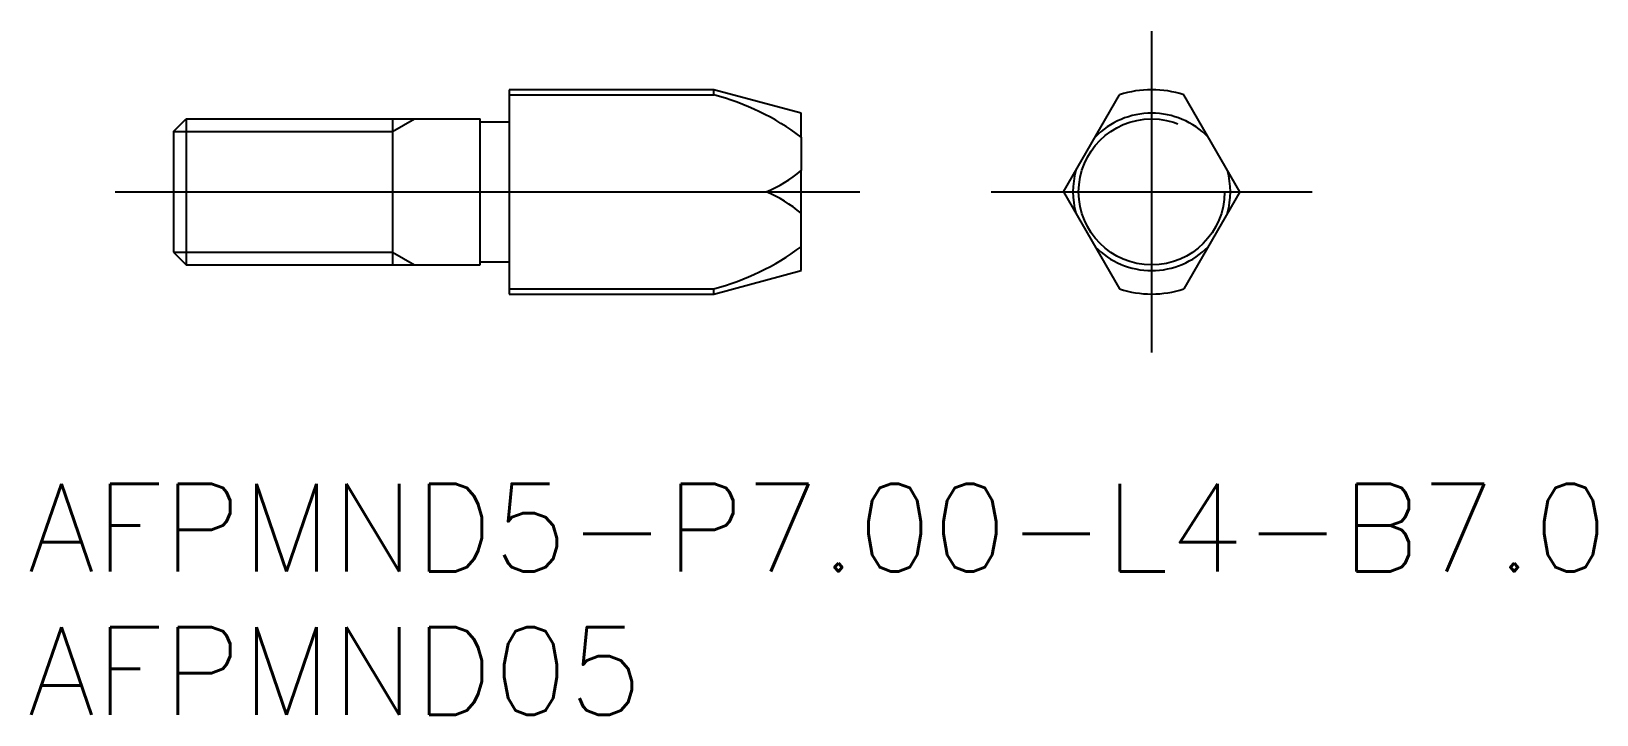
# Model space of a CAD drawing. Extents: x -38.4 to 15.2, y -17.9 to 5.5.
import ezdxf

# ---------------------------------------------------------------- set-up
doc = ezdxf.new("R2010")
doc.units = 0
doc.linetypes.add('CENTER', pattern=[50.8, 31.75, -6.35, 6.35, -6.35])
doc.linetypes.add('DASHED', pattern=[19.05, 12.7, -6.35])
doc.layers.get('0').update_dxf_attribs({"linetype": 'CONTINUOUS'})
doc.layers.add('CENTER', color=1, linetype='CONTINUOUS')
doc.styles.get("Standard").update_dxf_attribs({"font": 'txt.shx', "height": 3, "bigfont": 'bigfont.shx'})

msp = doc.modelspace()

# ---------------------------------------------------------------- linework, layer by layer
at = {"color": 7, "linetype": 'CONTINUOUS'}
for p, q in [((-22, 3.5), (-22, -3.5)), ((-15, 3.5), (-22, 3.5)), ((-22, 3.323), (-15, 3.323)), ((-12, 2.696), (-15, 3.5)), ((-15, 3.323), (-15, 3.5)), ((-3.018, 0), (-1.1, 3.323)), ((3.018, 0), (1.1, 3.323)), ((-12, 1.879), (-12, 2.696)), ((-33.5, 2.067), (-33.067, 2.5)), ((-33.067, 2.5), (-23, 2.5)), ((-33.067, 2.5), (-33.067, -2.5)), ((-26, 2.5), (-26, -2.5)), ((-23, -2.5), (-23, 2.5)), ((-23, 2.4), (-22, 2.4)), ((-33.5, 2.067), (-33.5, -2.067)), ((-12, 1.879), (-12, 0.735)), ((-12, -0.735), (-12, 0.735)), ((-22, 0), (-13.202, 0)), ((-3.018, 0), (-1.1, -3.323)), ((3.018, 0), (1.1, -3.323)), ((-12, -1.879), (-12, -0.735)), ((-33.5, -2.067), (-33.067, -2.5)), ((-12, -2.696), (-12, -1.879)), ((-33.067, -2.5), (-23, -2.5)), ((-23, -2.4), (-22, -2.4)), ((-15, -3.5), (-12, -2.696)), ((-22, -3.323), (-15, -3.323)), ((-22, -3.5), (-15, -3.5)), ((-15, -3.5), (-15, -3.323))]:
    msp.add_line(p, q, dxfattribs=at)
at = {"color": 3, "linetype": 'CONTINUOUS'}
for p, q in [((-26, 2.067), (-25.25, 2.5)), ((-33.5, 2.067), (-26, 2.067)), ((-33.5, -2.067), (-26, -2.067)), ((-26, -2.067), (-25.25, -2.5))]:
    msp.add_line(p, q, dxfattribs=at)
at = {"color": 3, "linetype": 'DASHED'}
msp.add_circle((0, 0), 2.5, dxfattribs=at)
at = {"color": 7, "linetype": 'CONTINUOUS'}
for centre, radius, start, end in [((-17.247, -5.187), 8.801, 53.4019, 75.207), ((0, 0), 3.5, 71.6823, 108.3177), ((0, 0), 2.696, 44.1844, 135.8156), ((-15.01, 4.309), 4.673, 292.7588, 310.1018), ((0, 0), 2.696, 164.1844, 195.8156), ((0, 0), 2.696, 344.1844, 15.8156), ((-15.01, -4.309), 4.673, 49.8982, 67.2412), ((-17.247, 5.187), 8.801, 284.793, 306.5981), ((0, 0), 2.696, 224.1844, 315.8156), ((0, 0), 3.5, 251.6823, 288.3177)]:
    msp.add_arc(centre, radius, start, end, dxfattribs=at)
at = {"layer": 'CENTER', "color": 1, "linetype": 'CENTER'}
for p, q in [((0, 5.5), (0, -5.5)), ((-35.5, 0), (-10, 0)), ((-5.5, 0), (5.5, 0))]:
    msp.add_line(p, q, dxfattribs=at)

# ---------------------------------------------------------------- texts
at = {"color": 7, "linetype": 'CONTINUOUS'}
for s, p in [('AFPMND5-P7.00-L4-B7.0', (-38.5, -13)), ('AFPMND05', (-38.5, -17.909))]:
    msp.add_text(s, height=3, dxfattribs=at).set_placement(p)

doc.saveas('drawing.dxf')
